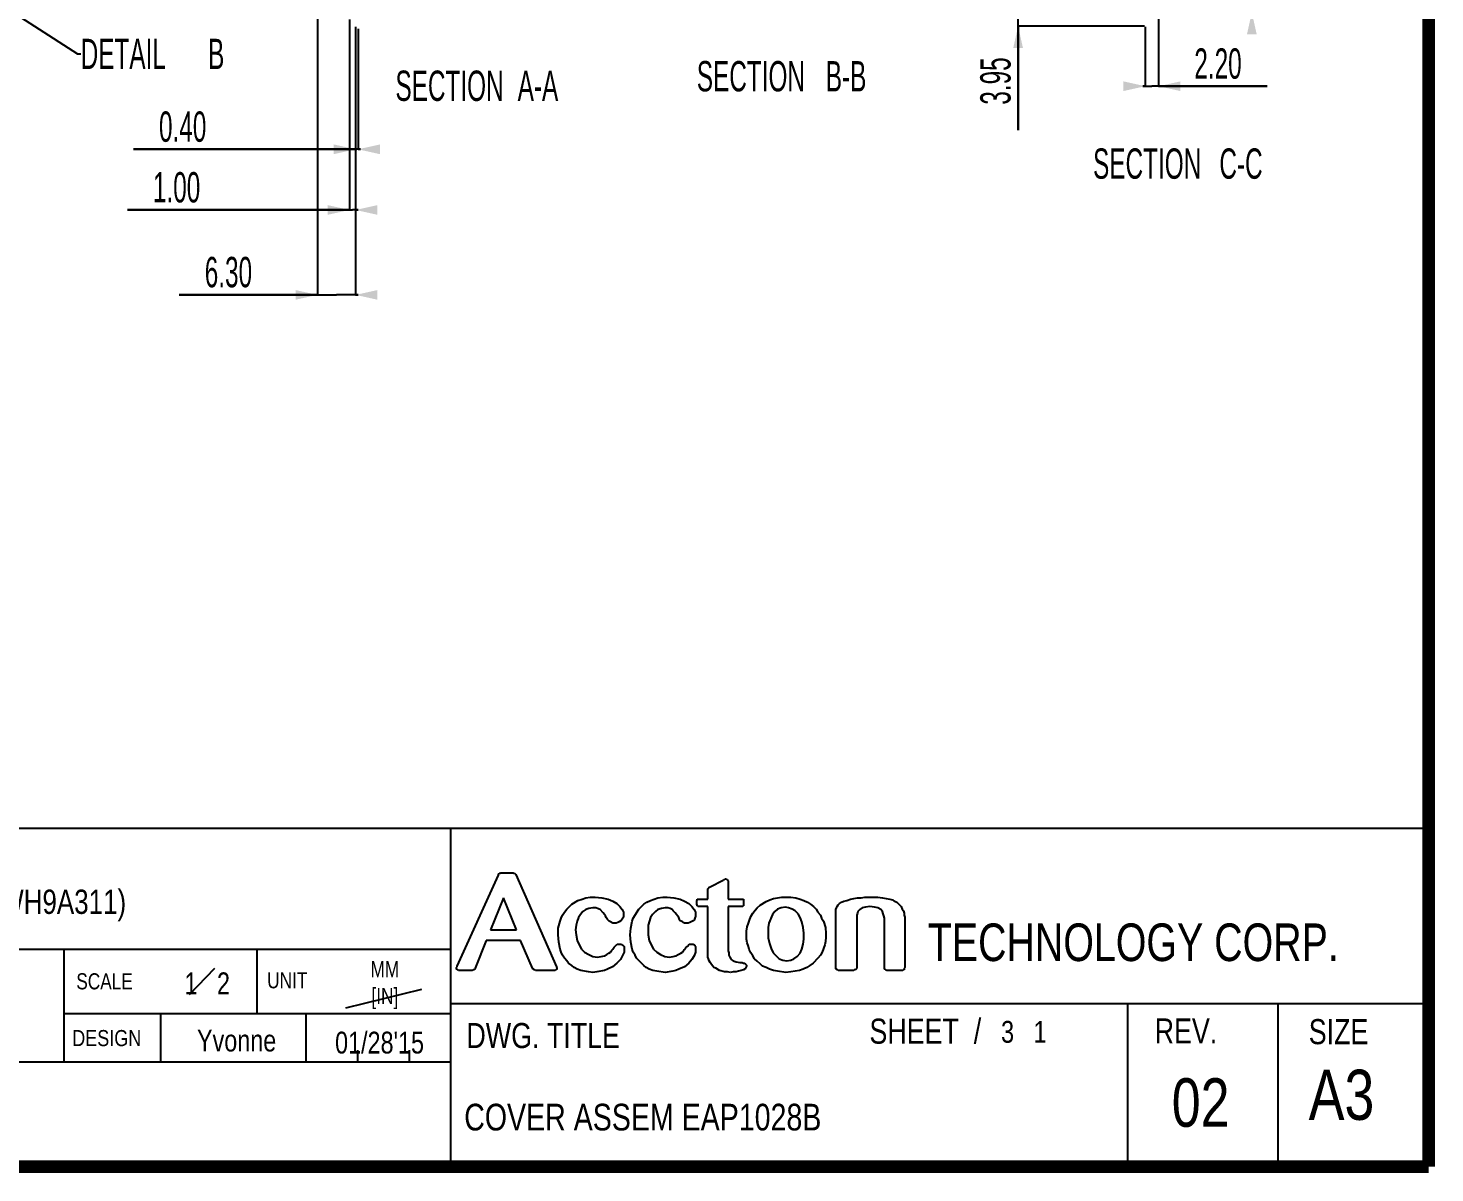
# Model space of a CAD drawing. Header units: millimetres. Extents: x -1 to 407, y -1 to 283.
# Drawn here: x 290.6 to 406.5, y -0.5 to 93.8 of the extents above; entities that cross this region are included whole.
import ezdxf
from ezdxf.enums import TextEntityAlignment as Align

# ---------------------------------------------------------------- set-up
doc = ezdxf.new("R2010")
doc.units = ezdxf.units.MM
doc.header["$LTSCALE"] = 23.1
doc.layers.get('0').update_dxf_attribs({"linetype": 'CONTINUOUS'})
doc.styles.get("Standard").update_dxf_attribs({"font": 'txt', "width": 0.6})
doc.styles.add('TEXTSTYLE_10', font='txt', dxfattribs={"width": 0.836201})
doc.styles.add('TEXTSTYLE_2', font='txt', dxfattribs={"width": 0.8})
doc.styles.add('TEXTSTYLE_3', font='txt', dxfattribs={"width": 0.782203})
doc.dimstyles.new('DIMSTYLE_4', dxfattribs={"dimtxt": 2.5, "dimasz": 1.8, "dimexe": 0.05, "dimexo": 0.0625, "dimtad": 1, "dimlfac": 2, "dimzin": 0, "dimdsep": 46, "dimtxsty": 'Standard', "dimblk": '_FILLED', "dimblk1": '_FILLED', "dimblk2": '_FILLED', "dimcen": 0.09, "dimadec": 0, "dimazin": 0, "dimtp": 0.01, "dimtm": 0.01, "dimtfac": 1, "dimtofl": 0, "dimtmove": 0, "dimatfit": 3, "dimldrblk": '_FILLED', "dimfxl": 1, "dimtolj": 1, "dimtzin": 0, "dimarcsym": 0})
doc.dimstyles.get("Standard").update_dxf_attribs({"dimtxt": 2.5, "dimasz": 1.8, "dimexe": 0.05, "dimexo": 0.0625, "dimtad": 1, "dimzin": 0, "dimdsep": 46, "dimtxsty": 'Standard', "dimblk": '_FILLED', "dimblk1": '_FILLED', "dimblk2": '_FILLED', "dimcen": 0.09, "dimadec": 0, "dimazin": 0, "dimtol": 1, "dimtp": 0.01, "dimtm": 0.01, "dimtfac": 1, "dimtofl": 0, "dimtmove": 0, "dimatfit": 3, "dimldrblk": '_FILLED', "dimfxl": 1, "dimtolj": 1, "dimtzin": 0, "dimarcsym": 0})

# ---------------------------------------------------------------- blocks, each defined once
blk = doc.blocks.new('_FILLED')
at = {"color": 0, "linetype": 'ByBlock'}
blk.add_solid([(0, 0), (-1, 0.222), (-1, -0.222)], dxfattribs=at)
blk = doc.blocks.new('*D95')
at = {"color": 2, "linetype": 'Continuous'}
for p, q in [((317.08, 94.55), (317.08, 78.8)), ((317.58, 93.94), (317.58, 78.8)), ((317.08, 78.85), (298.78, 78.85)), ((298.78, 78.85), (317.33, 78.85)), ((317.78, 78.85), (317.33, 78.85)), ((317.58, 78.85), (317.78, 78.85))]:
    blk.add_line(p, q, dxfattribs=at)
at = {"color": 2, "linetype": 'Continuous', "xscale": 1.8, "yscale": 1.8, "zscale": 1.8}
blk.add_blockref('_FILLED', (317.08, 78.85), dxfattribs=at)
at = {"color": 2, "linetype": 'Continuous', "xscale": 1.8, "yscale": 1.8, "zscale": 1.8, "rotation": 180}
blk.add_blockref('_FILLED', (317.58, 78.85), dxfattribs=at)
at = {"color": 2, "linetype": 'Continuous', "width": 0.6}
blk.add_text('1.00', height=2.5, dxfattribs=at).set_placement((304.78, 79.47), align=Align.RIGHT)
blk = doc.blocks.new('*D96')
at = {"color": 2, "linetype": 'Continuous'}
for p, q in [((317.58, 93.94), (317.58, 83.8)), ((317.78, 93.79), (317.78, 83.8)), ((317.58, 83.85), (299.28, 83.85)), ((299.28, 83.85), (317.68, 83.85)), ((317.98, 83.85), (317.68, 83.85)), ((317.78, 83.85), (317.98, 83.85))]:
    blk.add_line(p, q, dxfattribs=at)
at = {"color": 2, "linetype": 'Continuous', "xscale": 1.8, "yscale": 1.8, "zscale": 1.8}
blk.add_blockref('_FILLED', (317.58, 83.85), dxfattribs=at)
at = {"color": 2, "linetype": 'Continuous', "xscale": 1.8, "yscale": 1.8, "zscale": 1.8, "rotation": 180}
blk.add_blockref('_FILLED', (317.78, 83.85), dxfattribs=at)
at = {"color": 2, "linetype": 'Continuous', "width": 0.6}
blk.add_text('0.40', height=2.5, dxfattribs=at).set_placement((305.28, 84.47), align=Align.RIGHT)
blk = doc.blocks.new('*D102')
at = {"color": 2, "linetype": 'Continuous'}
for p, q in [((383.51, 95.97), (372.12, 95.97)), ((372.17, 95.97), (372.17, 96.17)), ((372.17, 96.17), (372.17, 94.99)), ((382.59, 94), (372.12, 94)), ((372.17, 85.43), (372.17, 94.99)), ((372.17, 94), (372.17, 85.43))]:
    blk.add_line(p, q, dxfattribs=at)
at = {"color": 2, "linetype": 'Continuous', "xscale": 1.8, "yscale": 1.8, "zscale": 1.8}
for p, rotation in [((372.17, 95.97), 270), ((372.17, 94), 90)]:
    blk.add_blockref('_FILLED', p, dxfattribs=dict(at, rotation=rotation))
at = {"color": 2, "linetype": 'Continuous', "width": 0.6}
blk.add_text('3.95', height=2.5, rotation=90, dxfattribs=at).set_placement((371.55, 91.43), align=Align.RIGHT)
blk = doc.blocks.new('*D103')
at = {"color": 2, "linetype": 'Continuous'}
for p, q in [((391.43, 95.97), (391.43, 103.65)), ((391.43, 103.65), (391.43, 95.55)), ((383.81, 95.97), (391.48, 95.97)), ((383.81, 95.13), (391.48, 95.13)), ((391.43, 94.93), (391.43, 95.55)), ((391.43, 95.13), (391.43, 94.93))]:
    blk.add_line(p, q, dxfattribs=at)
at = {"color": 2, "linetype": 'Continuous', "xscale": 1.8, "yscale": 1.8, "zscale": 1.8}
for p, rotation in [((391.43, 95.97), 270), ((391.43, 95.13), 90)]:
    blk.add_blockref('_FILLED', p, dxfattribs=dict(at, rotation=rotation))
at = {"color": 2, "linetype": 'Continuous', "width": 0.6}
blk.add_text('1.68', height=2.5, rotation=90, dxfattribs=at).set_placement((390.8, 97.65))
blk = doc.blocks.new('*D105')
at = {"color": 2, "linetype": 'Continuous'}
for p, q in [((383.75, 95.07), (383.75, 89)), ((382.65, 93.94), (382.65, 89)), ((382.65, 89.05), (382.45, 89.05)), ((382.45, 89.05), (383.2, 89.05)), ((392.69, 89.05), (383.2, 89.05)), ((383.75, 89.05), (392.69, 89.05))]:
    blk.add_line(p, q, dxfattribs=at)
at = {"color": 2, "linetype": 'Continuous', "xscale": 1.8, "yscale": 1.8, "zscale": 1.8}
blk.add_blockref('_FILLED', (382.65, 89.05), dxfattribs=at)
at = {"color": 2, "linetype": 'Continuous', "xscale": 1.8, "yscale": 1.8, "zscale": 1.8, "rotation": 180}
blk.add_blockref('_FILLED', (383.75, 89.05), dxfattribs=at)
at = {"color": 2, "linetype": 'Continuous', "width": 0.6}
blk.add_text('2.20', height=2.5, dxfattribs=at).set_placement((386.69, 89.67))
blk = doc.blocks.new('*D119')
at = {"color": 2, "linetype": 'Continuous'}
for p, q in [((314.43, 118.11), (314.43, 71.8)), ((317.58, 93.94), (317.58, 71.8)), ((314.43, 71.85), (303.05, 71.85)), ((303.05, 71.85), (316.01, 71.85)), ((317.78, 71.85), (316.01, 71.85)), ((317.58, 71.85), (317.78, 71.85))]:
    blk.add_line(p, q, dxfattribs=at)
at = {"color": 2, "linetype": 'Continuous', "xscale": 1.8, "yscale": 1.8, "zscale": 1.8}
blk.add_blockref('_FILLED', (314.43, 71.85), dxfattribs=at)
at = {"color": 2, "linetype": 'Continuous', "xscale": 1.8, "yscale": 1.8, "zscale": 1.8, "rotation": 180}
blk.add_blockref('_FILLED', (317.58, 71.85), dxfattribs=at)
at = {"color": 2, "linetype": 'Continuous', "width": 0.6}
blk.add_text('6.30', height=2.5, dxfattribs=at).set_placement((309.05, 72.48), align=Align.RIGHT)

msp = doc.modelspace()

# ---------------------------------------------------------------- linework, layer by layer
at = {"color": 7, "linetype": 'Continuous'}
for p, q in [((109.5174, 27.8823), (405.9954, 27.8944)), ((325.4116, 0), (325.4116, 27.8944)), ((325.9525, 16.5149), (329.3511, 24.0224)), ((329.3511, 24.1238), (329.4019, 24.1238)), ((329.3511, 24.0224), (329.3511, 24.1238)), ((329.4019, 24.1746), (329.5033, 24.1746)), ((329.4019, 24.1238), (329.4019, 24.1746)), ((329.5033, 24.1746), (329.554, 24.2253)), ((329.554, 24.2253), (330.5686, 24.2253)), ((330.5686, 24.2253), (330.6193, 24.1746)), ((330.6193, 24.1746), (330.67, 24.1746)), ((330.67, 24.1746), (330.7715, 24.0731)), ((330.7715, 24.0731), (334.1194, 16.4642)), ((346.801, 23.0586), (347.8662, 23.6166)), ((347.8662, 23.6166), (347.917, 23.6673)), ((347.917, 23.6673), (347.9677, 23.6673)), ((347.9677, 23.6673), (348.0184, 23.718)), ((348.0184, 23.718), (348.1199, 23.718)), ((348.1199, 23.718), (348.1706, 23.6673)), ((348.1706, 23.6673), (348.2213, 23.6673)), ((348.2213, 23.6673), (348.2213, 23.6166)), ((348.2213, 23.6166), (348.272, 23.5658)), ((348.272, 23.5658), (348.272, 22.0441)), ((329.7569, 22.1455), (328.6917, 19.5077)), ((330.8222, 19.5077), (329.7569, 22.1455)), ((335.8948, 21.9426), (336.2499, 22.0441)), ((336.2499, 22.0441), (336.5543, 22.1455)), ((336.5543, 22.1455), (336.9093, 22.1962)), ((336.9093, 22.1962), (337.3152, 22.1962)), ((337.3152, 22.1962), (337.8731, 22.1455)), ((337.8731, 22.1455), (338.3804, 22.0441)), ((338.3804, 22.0441), (338.7862, 21.8919)), ((341.8805, 21.9426), (342.1849, 22.0441)), ((342.1849, 22.0441), (342.4892, 22.1455)), ((342.4892, 22.1455), (342.8951, 22.1962)), ((342.8951, 22.1962), (343.2501, 22.1962)), ((343.2501, 22.1962), (343.8081, 22.1455)), ((343.8081, 22.1455), (344.3154, 22.0441)), ((344.3154, 22.0441), (344.6705, 21.8919)), ((345.7357, 22.0441), (346.5981, 22.0441)), ((345.7357, 21.9426), (345.7357, 22.0441)), ((346.5981, 22.9064), (346.7502, 23.0586)), ((346.5981, 22.0441), (346.5981, 22.9064)), ((346.7502, 23.0586), (346.801, 23.0586)), ((348.272, 22.0441), (349.5402, 22.0441)), ((349.5402, 22.0441), (349.5402, 21.4861)), ((351.7214, 21.9933), (352.0258, 22.0948)), ((352.0258, 22.0948), (352.3301, 22.1455)), ((352.3301, 22.1455), (352.6852, 22.1962)), ((352.6852, 22.1962), (353.4461, 22.1962)), ((353.4461, 22.1962), (353.8519, 22.1455)), ((353.8519, 22.1455), (354.207, 22.0441)), ((354.207, 22.0441), (354.5114, 21.9426)), ((358.0622, 21.9426), (358.3666, 22.0441)), ((358.3666, 22.0441), (358.6202, 22.0948)), ((358.6202, 22.0948), (358.9246, 22.1455)), ((358.9246, 22.1455), (359.2289, 22.1455)), ((359.2289, 22.1455), (359.5333, 22.1962)), ((359.5333, 22.1962), (360.5985, 22.1962)), ((360.5985, 22.1962), (361.0043, 22.1455)), ((361.0043, 22.1455), (361.613, 22.0441)), ((361.613, 22.0441), (361.816, 21.9933)), ((334.6267, 20.7252), (334.7788, 20.9788)), ((334.7788, 20.9788), (334.9817, 21.2324)), ((334.9817, 21.2324), (335.3876, 21.6382)), ((335.3876, 21.6382), (335.8948, 21.9426)), ((336.3006, 21.0295), (336.0977, 20.7759)), ((336.5543, 21.1817), (336.3006, 21.0295)), ((336.8079, 21.2832), (336.5543, 21.1817)), ((337.1123, 21.3339), (336.8079, 21.2832)), ((337.3659, 21.3339), (337.1123, 21.3339)), ((337.5181, 21.2832), (337.3659, 21.3339)), ((337.721, 21.1817), (337.5181, 21.2832)), ((337.9746, 20.9281), (337.721, 21.1817)), ((338.0761, 20.7759), (337.9746, 20.9281)), ((338.7862, 21.8919), (339.0906, 21.689)), ((339.0906, 21.689), (339.3442, 21.4353)), ((339.3442, 21.4353), (339.5471, 21.1817)), ((339.5471, 21.1817), (339.6486, 20.9788)), ((339.6486, 20.9788), (339.6486, 20.573)), ((340.4602, 20.4715), (340.9167, 21.2324)), ((340.9167, 21.2324), (341.3225, 21.6382)), ((341.3225, 21.6382), (341.5762, 21.7904)), ((341.5762, 21.7904), (341.8805, 21.9426)), ((342.2863, 21.0295), (342.0327, 20.7759)), ((342.4892, 21.1817), (342.2863, 21.0295)), ((342.7936, 21.2832), (342.4892, 21.1817)), ((343.098, 21.3339), (342.7936, 21.2832)), ((343.3009, 21.3339), (343.098, 21.3339)), ((343.5038, 21.2832), (343.3009, 21.3339)), ((343.6559, 21.1817), (343.5038, 21.2832)), ((343.7574, 21.0803), (343.6559, 21.1817)), ((343.9096, 20.9281), (343.7574, 21.0803)), ((344.011, 20.7759), (343.9096, 20.9281)), ((344.6705, 21.8919), (345.0256, 21.689)), ((345.0256, 21.689), (345.2792, 21.4353)), ((345.2792, 21.4353), (345.4821, 21.1817)), ((345.4821, 21.1817), (345.5835, 20.9788)), ((345.5835, 20.9788), (345.5835, 20.573)), ((345.685, 21.9426), (345.7357, 21.9426)), ((345.685, 21.6382), (345.685, 21.9426)), ((345.7357, 21.5368), (345.685, 21.6382)), ((345.7357, 21.4861), (345.7357, 21.5368)), ((345.7864, 21.4861), (345.7357, 21.4861)), ((345.7864, 21.4353), (345.7864, 21.4861)), ((346.5981, 21.4353), (345.7864, 21.4353)), ((346.5981, 17.2758), (346.5981, 21.4353)), ((349.4895, 21.4353), (348.272, 21.4353)), ((348.272, 21.4353), (348.272, 17.7831)), ((349.5402, 21.4861), (349.4895, 21.4861)), ((349.4895, 21.4861), (349.4895, 21.4353)), ((350.1489, 20.6237), (350.3011, 20.8774)), ((350.3011, 20.8774), (350.504, 21.131)), ((350.504, 21.131), (350.6562, 21.3339)), ((350.6562, 21.3339), (350.9098, 21.5368)), ((350.9098, 21.5368), (351.4171, 21.8412)), ((351.4171, 21.8412), (351.7214, 21.9933)), ((352.1272, 21.0295), (351.9243, 20.7759)), ((352.3301, 21.2324), (352.1272, 21.0295)), ((352.6345, 21.3339), (352.3301, 21.2324)), ((352.9896, 21.3846), (352.6345, 21.3339)), ((353.2432, 21.3339), (352.9896, 21.3846)), ((353.5476, 21.2324), (353.2432, 21.3339)), ((353.8012, 21.0803), (353.5476, 21.2324)), ((354.0548, 20.8266), (353.8012, 21.0803)), ((354.5114, 21.9426), (354.8157, 21.7904)), ((354.8157, 21.7904), (355.0694, 21.6382)), ((355.0694, 21.6382), (355.323, 21.4353)), ((355.323, 21.4353), (355.5259, 21.2324)), ((355.5259, 21.2324), (355.6781, 20.9788)), ((355.6781, 20.9788), (355.881, 20.7252)), ((357.1491, 21.1817), (357.1999, 21.3339)), ((357.1491, 16.312), (357.1491, 21.1817)), ((357.1999, 21.3339), (357.2506, 21.4353)), ((357.2506, 21.4353), (357.352, 21.5875)), ((357.352, 21.5875), (357.4535, 21.689)), ((357.4535, 21.689), (357.6057, 21.7904)), ((357.6057, 21.7904), (357.8086, 21.8919)), ((357.8086, 21.8919), (358.0622, 21.9426)), ((358.9246, 20.8774), (358.8738, 20.7252)), ((358.9753, 21.0295), (358.9246, 20.8774)), ((359.1275, 21.1817), (358.9753, 21.0295)), ((359.3304, 21.3339), (359.1275, 21.1817)), ((359.584, 21.3846), (359.3304, 21.3339)), ((359.9391, 21.4353), (359.584, 21.3846)), ((360.3449, 21.3846), (359.9391, 21.4353)), ((360.5985, 21.3339), (360.3449, 21.3846)), ((360.8522, 21.1817), (360.5985, 21.3339)), ((361.0043, 21.0295), (360.8522, 21.1817)), ((361.0551, 20.8266), (361.0043, 21.0295)), ((361.816, 21.9933), (361.9681, 21.8919)), ((361.9681, 21.8919), (362.0696, 21.8412)), ((362.0696, 21.8412), (362.171, 21.7904)), ((362.171, 21.7904), (362.5261, 21.4353)), ((362.5261, 21.4353), (362.6276, 21.2324)), ((362.6276, 21.2324), (362.729, 21.0803)), ((362.729, 21.0803), (362.7798, 20.8774)), ((362.7798, 20.8774), (362.7798, 20.7252)), ((334.2716, 19.6599), (334.4238, 20.2179)), ((334.4238, 20.2179), (334.5252, 20.4715)), ((334.5252, 20.4715), (334.6267, 20.7252)), ((335.7426, 19.9136), (335.6919, 19.5077)), ((335.8441, 20.2179), (335.7426, 19.9136)), ((335.9455, 20.5223), (335.8441, 20.2179)), ((336.0977, 20.7759), (335.9455, 20.5223)), ((338.1775, 20.6745), (338.0761, 20.7759)), ((338.2282, 20.5223), (338.1775, 20.6745)), ((338.3297, 20.3701), (338.2282, 20.5223)), ((338.4311, 20.2686), (338.3297, 20.3701)), ((338.4819, 20.2179), (338.4311, 20.2686)), ((338.6848, 20.1165), (338.4819, 20.2179)), ((338.7862, 20.0657), (338.6848, 20.1165)), ((339.0399, 20.0657), (338.7862, 20.0657)), ((339.192, 20.1165), (339.0399, 20.0657)), ((339.2935, 20.1672), (339.192, 20.1165)), ((339.4457, 20.2686), (339.2935, 20.1672)), ((339.4964, 20.3194), (339.4457, 20.2686)), ((339.5978, 20.4715), (339.4964, 20.3194)), ((339.6486, 20.573), (339.5978, 20.4715)), ((340.2573, 19.6599), (340.3587, 20.2179)), ((340.3587, 20.2179), (340.4602, 20.4715)), ((341.8805, 20.5223), (341.6776, 19.9136)), ((341.6776, 19.9136), (341.6776, 19.1019)), ((342.0327, 20.7759), (341.8805, 20.5223)), ((344.1125, 20.6745), (344.011, 20.7759)), ((344.2139, 20.5223), (344.1125, 20.6745)), ((344.2647, 20.3701), (344.2139, 20.5223)), ((344.3154, 20.2686), (344.2647, 20.3701)), ((344.4168, 20.2179), (344.3154, 20.2686)), ((344.5183, 20.1672), (344.4168, 20.2179)), ((344.569, 20.1165), (344.5183, 20.1672)), ((344.6705, 20.0657), (344.569, 20.1165)), ((344.9748, 20.0657), (344.6705, 20.0657)), ((345.127, 20.1165), (344.9748, 20.0657)), ((345.2285, 20.1672), (345.127, 20.1165)), ((345.3806, 20.2686), (345.2285, 20.1672)), ((345.4821, 20.3194), (345.3806, 20.2686)), ((345.5328, 20.4715), (345.4821, 20.3194)), ((345.5835, 20.573), (345.5328, 20.4715)), ((349.7938, 19.4063), (349.8446, 19.7614)), ((349.8446, 19.7614), (349.946, 20.0657)), ((349.946, 20.0657), (350.0475, 20.3194)), ((350.0475, 20.3194), (350.1489, 20.6237)), ((351.62, 20.0657), (351.5692, 19.7107)), ((351.5692, 19.7107), (351.5692, 18.8483)), ((351.9243, 20.7759), (351.62, 20.0657)), ((354.207, 20.5223), (354.0548, 20.8266)), ((354.3592, 20.1672), (354.207, 20.5223)), ((354.4606, 19.7107), (354.3592, 20.1672)), ((354.5114, 19.2541), (354.4606, 19.7107)), ((355.881, 20.7252), (355.9824, 20.4715)), ((355.9824, 20.4715), (356.1346, 20.2179)), ((356.1346, 20.2179), (356.2868, 19.7107)), ((356.2868, 19.7107), (356.3375, 19.2034)), ((358.8738, 20.7252), (358.8738, 16.3627)), ((361.1058, 20.6745), (361.0551, 20.8266)), ((361.1565, 20.4715), (361.1058, 20.6745)), ((361.1565, 16.2613), (361.1565, 20.4715)), ((362.7798, 20.7252), (362.8305, 20.573)), ((362.8305, 20.573), (362.8305, 16.4134)), ((328.3366, 18.6454), (327.4235, 16.3627)), ((331.1773, 18.6454), (328.3366, 18.6454)), ((328.6917, 19.5077), (330.8222, 19.5077)), ((332.1411, 16.3627), (331.1773, 18.6454)), ((334.2716, 19.1019), (334.2716, 19.6599)), ((334.3223, 18.4932), (334.2716, 19.1019)), ((335.6919, 19.5077), (335.7426, 19.1019)), ((335.7426, 19.1019), (335.8441, 18.6454)), ((335.8441, 18.6454), (335.9963, 18.2903)), ((340.2066, 19.1019), (340.2573, 19.6599)), ((340.2573, 18.4932), (340.2066, 19.1019)), ((341.6776, 19.1019), (341.7791, 18.6454)), ((341.7791, 18.6454), (341.9313, 18.2903)), ((349.7938, 18.7469), (349.7938, 19.4063)), ((349.8446, 18.4425), (349.7938, 18.7469)), ((351.5692, 18.8483), (351.6707, 18.3918)), ((354.4606, 18.341), (354.5114, 18.7469)), ((354.5114, 18.7469), (354.5114, 19.2541)), ((356.3375, 18.899), (356.2868, 18.5439)), ((356.3375, 19.2034), (356.3375, 18.899)), ((260.3406, 17.9277), (325.4116, 17.9277)), ((293.5401, 17.9277), (293.5401, 8.6319)), ((309.4759, 12.6158), (309.4759, 17.9277)), ((334.4238, 17.9352), (334.3223, 18.4932)), ((334.5252, 17.6816), (334.4238, 17.9352)), ((334.6267, 17.428), (334.5252, 17.6816)), ((334.7788, 17.1743), (334.6267, 17.428)), ((335.9963, 18.2903), (336.1992, 17.9352)), ((336.1992, 17.9352), (336.4528, 17.6816)), ((336.4528, 17.6816), (336.8079, 17.4787)), ((336.8079, 17.4787), (337.1123, 17.3265)), ((338.0761, 17.3772), (338.279, 17.4787)), ((338.279, 17.4787), (338.4311, 17.5801)), ((338.4311, 17.5801), (338.5833, 17.6816)), ((338.5833, 17.6816), (338.6848, 17.8338)), ((338.6848, 17.8338), (338.7862, 17.9352)), ((338.7862, 17.9352), (338.8877, 18.0874)), ((338.8877, 18.0874), (339.1413, 18.341)), ((339.1413, 18.341), (339.4964, 18.341)), ((339.6993, 17.6816), (339.3949, 17.0729)), ((339.4964, 18.341), (339.5471, 18.2903)), ((339.5471, 18.2903), (339.5978, 18.2396)), ((339.5978, 18.2396), (339.6993, 18.1381)), ((339.6993, 18.1381), (339.6993, 17.6816)), ((340.3587, 17.9352), (340.2573, 18.4932)), ((340.4602, 17.6816), (340.3587, 17.9352)), ((340.6124, 17.428), (340.4602, 17.6816)), ((340.7138, 17.1743), (340.6124, 17.428)), ((341.9313, 18.2903), (342.1342, 17.9352)), ((342.1342, 17.9352), (342.3878, 17.6816)), ((342.3878, 17.6816), (342.6921, 17.4787)), ((342.6921, 17.4787), (343.0472, 17.3265)), ((343.9603, 17.3772), (344.1632, 17.4787)), ((344.1632, 17.4787), (344.3661, 17.5801)), ((344.3661, 17.5801), (344.5183, 17.6816)), ((344.5183, 17.6816), (344.6197, 17.8338)), ((344.6197, 17.8338), (344.7212, 17.9352)), ((344.7212, 17.9352), (344.8226, 18.0874)), ((344.8226, 18.0874), (344.8734, 18.1381)), ((344.8734, 18.1381), (344.9748, 18.1889)), ((344.9748, 18.1889), (345.0256, 18.2396)), ((345.0256, 18.2903), (345.0763, 18.341)), ((345.0256, 18.2396), (345.0256, 18.2903)), ((345.0763, 18.341), (345.3806, 18.341)), ((345.3806, 18.341), (345.4821, 18.2903)), ((345.4821, 18.2903), (345.5328, 18.2396)), ((345.5835, 17.6816), (345.4821, 17.3772)), ((345.5328, 18.2396), (345.5328, 18.1889)), ((345.5328, 18.1889), (345.5835, 18.1381)), ((345.5835, 18.1381), (345.5835, 17.6816)), ((348.272, 17.7831), (348.3228, 17.6309)), ((348.3228, 17.6309), (348.3228, 17.428)), ((348.3228, 17.428), (348.4242, 17.2758)), ((349.946, 18.1381), (349.8446, 18.4425)), ((349.9967, 17.8845), (349.946, 18.1381)), ((350.1489, 17.6309), (349.9967, 17.8845)), ((350.3011, 17.3772), (350.1489, 17.6309)), ((351.6707, 18.3918), (351.8229, 17.986)), ((351.8229, 17.986), (351.9751, 17.6309)), ((351.9751, 17.6309), (352.4823, 17.1236)), ((353.9534, 17.3265), (354.207, 17.5801)), ((354.207, 17.5801), (354.3592, 17.9352)), ((354.3592, 17.9352), (354.4606, 18.341)), ((355.881, 17.428), (355.6781, 17.1743)), ((356.0332, 17.6816), (355.881, 17.428)), ((356.1346, 17.986), (356.0332, 17.6816)), ((356.2361, 18.2903), (356.1346, 17.986)), ((356.2868, 18.5439), (356.2361, 18.2903)), ((305.9374, 16.3349), (303.8599, 14.1554)), ((325.851, 16.312), (325.9017, 16.312)), ((325.9017, 16.2613), (325.851, 16.312)), ((325.9017, 16.4134), (325.9525, 16.4642)), ((325.9017, 16.312), (325.9017, 16.4134)), ((325.9525, 16.2105), (325.9017, 16.2613)), ((325.9525, 16.4642), (325.9525, 16.5149)), ((327.4235, 16.312), (327.3221, 16.2105)), ((327.4235, 16.3627), (327.4235, 16.312)), ((332.1918, 16.312), (332.1411, 16.3627)), ((332.2425, 16.2613), (332.1918, 16.312)), ((332.2425, 16.2105), (332.2425, 16.2613)), ((334.1194, 16.4642), (334.1194, 16.4134)), ((334.1194, 16.4134), (334.1701, 16.4134)), ((334.1701, 16.2613), (334.1194, 16.2613)), ((334.1194, 16.2613), (334.1194, 16.2105)), ((334.1701, 16.4134), (334.1701, 16.2613)), ((334.9817, 16.9714), (334.7788, 17.1743)), ((335.1339, 16.7685), (334.9817, 16.9714)), ((335.3876, 16.5656), (335.1339, 16.7685)), ((335.5905, 16.4134), (335.3876, 16.5656)), ((335.8441, 16.2613), (335.5905, 16.4134)), ((336.1485, 16.1598), (335.8441, 16.2613)), ((337.1123, 17.3265), (337.5181, 17.2758)), ((337.5181, 17.2758), (337.8224, 17.3265)), ((337.8224, 17.3265), (338.0761, 17.3772)), ((338.3297, 16.2613), (338.0761, 16.1598)), ((338.7355, 16.4642), (338.3297, 16.2613)), ((339.0906, 16.7685), (338.7355, 16.4642)), ((339.3949, 17.0729), (339.0906, 16.7685)), ((341.3225, 16.5656), (340.7138, 17.1743)), ((341.5254, 16.4134), (341.3225, 16.5656)), ((341.7791, 16.2613), (341.5254, 16.4134)), ((342.0834, 16.1598), (341.7791, 16.2613)), ((343.0472, 17.3265), (343.453, 17.2758)), ((343.453, 17.2758), (343.7574, 17.3265)), ((343.7574, 17.3265), (343.9603, 17.3772)), ((344.2139, 16.2613), (343.9603, 16.1598)), ((344.6705, 16.4642), (344.2139, 16.2613)), ((345.0256, 16.7685), (344.6705, 16.4642)), ((345.2792, 17.0729), (345.0256, 16.7685)), ((345.4821, 17.3772), (345.2792, 17.0729)), ((346.6488, 17.1236), (346.5981, 17.2758)), ((346.6995, 16.9714), (346.6488, 17.1236)), ((346.801, 16.8193), (346.6995, 16.9714)), ((346.9024, 16.6671), (346.801, 16.8193)), ((347.0039, 16.5149), (346.9024, 16.6671)), ((347.1053, 16.4134), (347.0039, 16.5149)), ((347.2575, 16.3627), (347.1053, 16.4134)), ((347.5619, 16.1598), (347.2575, 16.3627)), ((348.4242, 17.2758), (348.5257, 17.0729)), ((348.5257, 17.0729), (348.6778, 16.9714)), ((348.6778, 16.9714), (348.9315, 16.87)), ((348.9315, 16.87), (349.2358, 16.8193)), ((349.2358, 16.8193), (349.4387, 16.8193)), ((349.4387, 16.8193), (349.5402, 16.7685)), ((349.5402, 16.7685), (349.6416, 16.7685)), ((349.6924, 16.312), (349.5402, 16.2105)), ((349.6416, 16.7685), (349.6924, 16.7178)), ((349.6924, 16.7178), (349.7431, 16.6671)), ((349.7431, 16.4134), (349.6924, 16.312)), ((349.7431, 16.6671), (349.7938, 16.6163)), ((349.7938, 16.5149), (349.7431, 16.4134)), ((349.7938, 16.6163), (349.7938, 16.5149)), ((350.4533, 17.1236), (350.3011, 17.3772)), ((350.6562, 16.9207), (350.4533, 17.1236)), ((350.9098, 16.7178), (350.6562, 16.9207)), ((351.1127, 16.5149), (350.9098, 16.7178)), ((351.4171, 16.4134), (351.1127, 16.5149)), ((351.6707, 16.2613), (351.4171, 16.4134)), ((352.0258, 16.1598), (351.6707, 16.2613)), ((352.4823, 17.1236), (352.7867, 17.0222)), ((352.7867, 17.0222), (353.091, 16.9714)), ((353.091, 16.9714), (353.4461, 17.0222)), ((353.4461, 17.0222), (353.6997, 17.1236)), ((353.6997, 17.1236), (353.9534, 17.3265)), ((354.4606, 16.2613), (354.1563, 16.1598)), ((354.765, 16.4134), (354.4606, 16.2613)), ((355.0186, 16.5656), (354.765, 16.4134)), ((355.2723, 16.7685), (355.0186, 16.5656)), ((355.6781, 17.1743), (355.2723, 16.7685)), ((357.1999, 16.2613), (357.1491, 16.312)), ((357.1999, 16.2105), (357.1999, 16.2613)), ((358.8231, 16.2613), (358.7724, 16.2105)), ((358.8738, 16.3627), (358.8231, 16.312)), ((358.8231, 16.312), (358.8231, 16.2613)), ((361.2072, 16.2613), (361.1565, 16.2613)), ((361.2072, 16.2105), (361.2072, 16.2613)), ((362.8305, 16.4134), (362.7798, 16.3627)), ((362.7798, 16.3627), (362.7798, 16.2105)), ((326.0032, 16.2105), (325.9525, 16.2105)), ((326.0539, 16.1598), (326.0032, 16.2105)), ((327.1699, 16.1598), (326.0539, 16.1598)), ((327.2714, 16.2105), (327.1699, 16.1598)), ((327.3221, 16.2105), (327.2714, 16.2105)), ((332.344, 16.2105), (332.2425, 16.2105)), ((332.3947, 16.1598), (332.344, 16.2105)), ((334.0179, 16.1598), (332.3947, 16.1598)), ((334.0687, 16.2105), (334.0179, 16.1598)), ((334.1194, 16.2105), (334.0687, 16.2105)), ((336.7572, 16.0584), (336.1485, 16.1598)), ((337.1123, 16.0076), (336.7572, 16.0584)), ((337.4673, 16.0584), (337.1123, 16.0076)), ((338.0761, 16.1598), (337.4673, 16.0584)), ((342.3878, 16.1091), (342.0834, 16.1598)), ((343.098, 16.0076), (342.3878, 16.1091)), ((343.7067, 16.1091), (343.098, 16.0076)), ((343.9603, 16.1598), (343.7067, 16.1091)), ((347.9677, 16.0584), (347.5619, 16.1598)), ((348.2213, 16.0584), (347.9677, 16.0584)), ((348.4749, 16.0076), (348.2213, 16.0584)), ((348.6778, 16.0584), (348.4749, 16.0076)), ((348.9315, 16.0584), (348.6778, 16.0584)), ((349.1344, 16.1091), (348.9315, 16.0584)), ((349.3373, 16.1598), (349.1344, 16.1091)), ((349.5402, 16.2105), (349.3373, 16.1598)), ((352.3301, 16.1091), (352.0258, 16.1598)), ((353.0403, 16.0076), (352.3301, 16.1091)), ((353.4461, 16.0584), (353.0403, 16.0076)), ((354.1563, 16.1598), (353.4461, 16.0584)), ((357.3013, 16.2105), (357.1999, 16.2105)), ((357.352, 16.1598), (357.3013, 16.2105)), ((358.6202, 16.1598), (357.352, 16.1598)), ((358.6709, 16.2105), (358.6202, 16.1598)), ((358.7724, 16.2105), (358.6709, 16.2105)), ((361.258, 16.2105), (361.2072, 16.2105)), ((361.3594, 16.1598), (361.258, 16.2105)), ((362.6783, 16.1598), (361.3594, 16.1598)), ((362.729, 16.2105), (362.6783, 16.1598)), ((362.7798, 16.2105), (362.729, 16.2105)), ((323.0191, 14.5918), (316.7385, 13.0457)), ((325.4116, 13.4306), (405.9954, 13.4306)), ((381.2004, 0), (381.2004, 13.4306)), ((393.5979, 0), (393.5979, 13.4306)), ((293.5401, 12.6158), (325.4116, 12.6158)), ((301.508, 12.6158), (301.508, 8.6319)), ((313.495, 8.6282), (313.495, 12.5872)), ((317.7526, 8.6319), (317.7526, 9.6078)), ((322.0062, 8.6319), (322.0062, 9.6078)), ((260.3406, 8.6319), (325.4116, 8.6319))]:
    msp.add_line(p, q, dxfattribs=at)
at = {"color": 7, "linetype": 'Continuous', "const_width": 1.0331}
for points in [[(405.9954, 0), (405.9954, 281.9972)], [(0, 0), (405.9954, 0)]]:
    msp.add_lwpolyline(points, dxfattribs=at)

# ---------------------------------------------------------------- texts
at = {"color": 2, "linetype": 'Continuous', "width": 0.6}
for s, p in [('DETAIL ', (294.9226, 90.4643)), ('B', (305.4226, 90.4643))]:
    msp.add_text(s, height=2.5, dxfattribs=at).set_placement(p)
for s, p in [('SECTION ', (355.1665, 88.6228)), ('B-B', (359.6665, 88.6228)), ('SECTION', (329.7757, 87.8374)), ('A-A', (334.2757, 87.8374)), ('SECTION ', (387.8194, 81.4232)), ('C-C', (392.3194, 81.4232))]:
    msp.add_text(s, height=2.5, dxfattribs=at).set_placement(p, align=Align.RIGHT)
at = {"color": 2, "linetype": 'Continuous', "style": 'TEXTSTYLE_2', "width": 0.8}
for s, height, p in [('WHITE (WH9A311)', 1.999996, (280.0079, 20.8298)), ('COVER ASSEM EAP1028B', 2.2, (326.5267, 2.9794))]:
    msp.add_text(s, height=height, dxfattribs=at).set_placement(p)
at = {"color": 7, "linetype": 'Continuous'}
for s, height, style, width, p in [('TECHNOLOGY CORP.', 3.099375, 'TEXTSTYLE_3', 0.782203, (364.7297, 16.9407)), ('SCALE', 1.32798, 'TEXTSTYLE_2', 0.8, (294.5617, 14.6093)), ('UNIT', 1.32798, 'TEXTSTYLE_2', 0.8, (310.2885, 14.6964)), ('DWG. TITLE', 2.06625, 'TEXTSTYLE_2', 0.8, (326.7116, 9.7706)), ('SHEET  /', 2.06625, 'TEXTSTYLE_2', 0.8, (359.9183, 10.1293)), ('REV.', 2.06625, 'TEXTSTYLE_2', 0.8, (383.4225, 10.1472)), ('SIZE', 2.06625, 'TEXTSTYLE_2', 0.8, (396.1172, 10.0904)), ('DESIGN', 1.32798, 'TEXTSTYLE_10', 0.836201, (294.2253, 9.928))]:
    msp.add_text(s, height=height, dxfattribs=dict(at, style=style, width=width)).set_placement(p)
at = {"color": 7, "linetype": 'Continuous', "style": 'TEXTSTYLE_2', "width": 0.8}
for s, height, p in [('MM', 1.32798, (319.9894, 15.6053)), ('[IN]', 1.32798, (319.9894, 13.392)), ('A3', 4.1325, (398.8181, 3.8529))]:
    msp.add_text(s, height=height, dxfattribs=at).set_placement(p, align=Align.CENTER)
at = {"color": 2, "linetype": 'Continuous', "style": 'TEXTSTYLE_2', "width": 0.8}
for s, height, p in [('1   2', 1.8, (305.3535, 14.2049)), ('3   1', 1.8, (372.6406, 10.2086)), ('Yvonne', 1.8, (307.7738, 9.491)), ("01/28'15", 1.8, (319.5511, 9.321)), ('02', 4, (387.2103, 3.2801))]:
    msp.add_text(s, height=height, dxfattribs=at).set_placement(p, align=Align.CENTER)

# ---------------------------------------------------------------- dimensions: what is measured, and where the dimension line sits
at = {"color": 2, "linetype": 'Continuous'}
for base, p1, p2, angle, picture, middle in [((314.4337, 71.8502), (317.5837, 93.998), (314.4337, 118.1677), 180, '*D119', (306.0509, 71.8502)), ((391.4255, 95.1322), (383.7477, 95.973), (383.7477, 95.1322), 270, '*D103', (391.4255, 100.6488)), ((372.1706, 95.973), (382.6477, 93.998), (383.5707, 95.973), 90, '*D102', (372.1706, 88.4287))]:
    dim = msp.add_linear_dim(base=base, p1=p1, p2=p2, angle=angle, dimstyle='DIMSTYLE_4', dxfattribs=at)
    dim.commit()
    dim.dimension.update_dxf_attribs({"geometry": picture, "text_midpoint": middle, "dimtype": 160})
for base, p1, p2, picture, middle in [((383.7477, 89.0463), (382.6477, 93.998), (383.7477, 95.1322), '*D105', (389.693, 89.0463)), ((317.5837, 78.848), (317.0837, 94.6167), (317.5837, 93.998), '*D95', (301.7837, 78.848)), ((317.7837, 83.848), (317.5837, 93.998), (317.7837, 93.848), '*D96', (302.2837, 83.848))]:
    dim = msp.add_linear_dim(base=base, p1=p1, p2=p2, dimstyle='DIMSTYLE_4', dxfattribs=at)
    dim.commit()
    dim.dimension.update_dxf_attribs({"geometry": picture, "text_midpoint": middle, "dimtype": 160})

# ---------------------------------------------------------------- leaders
msp.add_leader([(284.1055, 98.509), (294.6726, 91.7143), (294.9226, 91.7143)], dimstyle='Standard', override={"dimtad": 0}, dxfattribs=at)

doc.saveas('drawing.dxf')
